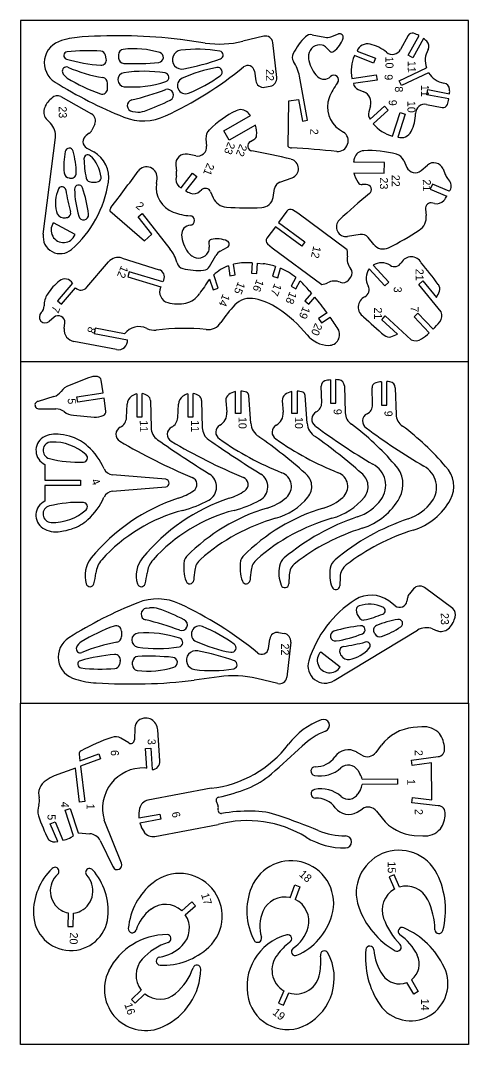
# Model space of a CAD drawing. Extents: x -633 to 734, y -184 to 438.
# Drawn here: x -633 to -381, y -184 to 392 of the extents above; entities that cross this region are included whole.
import ezdxf

# ---------------------------------------------------------------- set-up
doc = ezdxf.new("R2010")
doc.units = 0
doc.layers.add('CYAN', color=4, linetype='CONTINUOUS')
doc.layers.add('GREEN', color=3, linetype='CONTINUOUS')

msp = doc.modelspace()

# ---------------------------------------------------------------- linework, layer by layer
at = {"layer": 'CYAN'}
for p, q in [((-381.39, 392.05), (-633.39, 392.05)), ((-633.39, 392.05), (-633.39, 200.05)), ((-381.39, 200.05), (-381.39, 392.05)), ((-529.46, 379.36), (-543.48, 381.37)), ((-496.51, 383.16), (-508.27, 380.34)), ((-469.29, 384), (-462.19, 382.59)), ((-458.8, 382.86), (-454.51, 384.46)), ((-415.4, 383.59), (-419.59, 375.75)), ((-415.28, 372.51), (-409.24, 383.54)), ((-406.7, 381.93), (-412.65, 371.06)), ((-489.25, 359.94), (-491.51, 379.66)), ((-459.34, 374.76), (-461.26, 376.76)), ((-444.07, 374.87), (-433.76, 370.82)), ((-585.12, 370.49), (-585.57, 372.52)), ((-578.22, 372.71), (-578.17, 370.91)), ((-434.84, 368.05), (-445.61, 372.27)), ((-433.76, 370.82), (-434.84, 368.05)), ((-412.65, 371.06), (-415.28, 372.51)), ((-501.8, 363.5), (-501.08, 358.16)), ((-420.37, 358.12), (-405.1, 365.34)), ((-471.89, 335.93), (-476.48, 360.66)), ((-447.01, 359.49), (-433.27, 361.5)), ((-432.84, 358.55), (-446.17, 356.61)), ((-433.27, 361.5), (-432.84, 358.55)), ((-419.1, 355.43), (-420.37, 358.12)), ((-403.82, 362.65), (-419.1, 355.43)), ((-584.43, 353.64), (-584.38, 356.74)), ((-496.08, 354.51), (-492.91, 355.06)), ((-443.42, 353.19), (-440.22, 351.85)), ((-404.76, 350.23), (-404.2, 353.18)), ((-404.2, 353.18), (-392.02, 350.88)), ((-616.11, 348.05), (-615.64, 348.47)), ((-610.71, 349.2), (-593.41, 339.47)), ((-482.79, 321.14), (-482.53, 346.9)), ((-482.53, 346.9), (-477.11, 347.64)), ((-477.11, 347.64), (-474.84, 335.38)), ((-392.4, 347.9), (-404.76, 350.23)), ((-570.46, 340.83), (-568.68, 340.59)), ((-436.55, 344.08), (-437.54, 340.75)), ((-436.64, 336.46), (-428.57, 343.81)), ((-426.56, 341.61), (-434.95, 333.97)), ((-428.57, 343.81), (-426.56, 341.61)), ((-424.18, 326.95), (-419.83, 340.36)), ((-419.83, 340.36), (-417, 339.44)), ((-404.98, 344.84), (-396.27, 343.11)), ((-616.53, 334.23), (-618.47, 336.12)), ((-519.01, 329.93), (-503.97, 338.53)), ((-474.84, 335.38), (-471.89, 335.93)), ((-417, 339.44), (-421.2, 326.49)), ((-594.69, 328.62), (-596.46, 327.39)), ((-591.6, 333.65), (-593.22, 330.32)), ((-516.04, 324.72), (-519.01, 329.93)), ((-501.23, 333.18), (-516.04, 324.72)), ((-453.91, 330.72), (-451.74, 329.31)), ((-620.6, 271.78), (-613.72, 326.19)), ((-529.06, 325.56), (-528.7, 321.34)), ((-504.06, 323.98), (-502.07, 325.04)), ((-596.12, 320.32), (-592.18, 318.1)), ((-534.79, 315.9), (-539.43, 316.82)), ((-428.7, 312.23), (-446.03, 312.42)), ((-428.77, 306.23), (-428.7, 312.23)), ((-417.8, 313.3), (-416.06, 309.44)), ((-546.05, 310.7), (-545.64, 307.33)), ((-542.99, 298), (-536.62, 306.08)), ((-536.62, 306.08), (-534.26, 304.22)), ((-445.82, 306.42), (-428.77, 306.23)), ((-408.09, 307.65), (-404.49, 310.71)), ((-395.73, 308.58), (-394.44, 305.45)), ((-605.87, 303.45), (-604.75, 303.42)), ((-556.95, 300.36), (-556.58, 302.93)), ((-545.67, 304.74), (-545.93, 302.82)), ((-534.26, 304.22), (-540.55, 296.24)), ((-487.44, 301.12), (-480.65, 303.55)), ((-438.87, 299.76), (-441.13, 299.72)), ((-401.72, 299.96), (-402.87, 297.19)), ((-392.23, 296), (-401.72, 299.96)), ((-393.16, 303.19), (-392, 301.64)), ((-532.42, 295.99), (-531.62, 296.75)), ((-526.44, 295.67), (-525.01, 292.35)), ((-491.3, 292.51), (-490.44, 297.54)), ((-402.87, 297.19), (-393.5, 293.28)), ((-400.48, 289.11), (-401.55, 289.38)), ((-583.2, 284.98), (-563.67, 268.18)), ((-567.26, 281.56), (-564.9, 283.42)), ((-564.9, 283.42), (-549.33, 263.65)), ((-483.54, 284.87), (-488.24, 278.45)), ((-477.44, 283.62), (-480.3, 285.48)), ((-449.6, 262.99), (-477.44, 283.62)), ((-405.55, 285.91), (-405.18, 282.32)), ((-602.7, 271.59), (-614.91, 278.16)), ((-559.54, 271.77), (-567.26, 281.56)), ((-488.24, 278.45), (-473.42, 267.47)), ((-563.67, 268.18), (-559.54, 271.77)), ((-490.03, 276.04), (-494.81, 269.67)), ((-475.21, 265.06), (-490.03, 276.04)), ((-442.27, 271.7), (-449.38, 270.52)), ((-527.43, 267.24), (-527.2, 264.47)), ((-494.44, 266.39), (-491.83, 264.2)), ((-473.42, 267.47), (-475.21, 265.06)), ((-434.71, 266.06), (-437.9, 270.03)), ((-527.06, 253.66), (-523.43, 259.93)), ((-520.99, 262.3), (-516.96, 264.46)), ((-491.83, 264.2), (-463.98, 243.57)), ((-596.02, 241.98), (-583.8, 256.21)), ((-576.26, 258.41), (-555.41, 251.87)), ((-516.45, 254.08), (-515.58, 248.49)), ((-512.61, 248.95), (-513.55, 254.97)), ((-503.01, 255.73), (-503.38, 249.96)), ((-500.38, 249.77), (-500.01, 255.57)), ((-500.01, 255.57), (-496.87, 255.25)), ((-490, 253.72), (-491.61, 248.17)), ((-435.06, 254.33), (-426.24, 244.94)), ((-572.19, 250.67), (-573.05, 247.79)), ((-573.05, 247.79), (-554.48, 242.24)), ((-553.28, 245.01), (-572.19, 250.67)), ((-522.11, 241.57), (-524.72, 249)), ((-515.58, 248.49), (-512.61, 248.95)), ((-503.38, 249.96), (-500.38, 249.77)), ((-491.61, 248.17), (-488.73, 247.34)), ((-488.73, 247.34), (-487.18, 252.68)), ((-448.82, 246.07), (-447.57, 247.75)), ((-428.43, 242.89), (-437.25, 252.28)), ((-604.13, 244.28), (-612.57, 234.44)), ((-554.48, 242.24), (-554.62, 241.91)), ((-552.78, 246.16), (-553.28, 245.01)), ((-527.05, 246.56), (-524.94, 240.58)), ((-478.45, 247.54), (-481.18, 242.54)), ((-481.18, 242.54), (-478.55, 241.11)), ((-478.55, 241.11), (-476.12, 245.54)), ((-476.12, 245.54), (-474.6, 244.03)), ((-426.24, 244.94), (-428.43, 242.89)), ((-409.34, 243.64), (-407.01, 245.54)), ((-396.75, 228.21), (-409.34, 243.64)), ((-407.01, 245.54), (-399.39, 236.19)), ((-610.3, 232.49), (-602.48, 241.59)), ((-524.94, 240.58), (-522.11, 241.57)), ((-469.75, 238.71), (-473.47, 234.38)), ((-471.19, 232.43), (-467.78, 236.4)), ((-612.57, 234.44), (-610.3, 232.49)), ((-473.47, 234.38), (-471.19, 232.43)), ((-614.53, 225.1), (-617.18, 222.75)), ((-460.95, 227.64), (-465.73, 224.38)), ((-464.03, 221.9), (-459.21, 225.2)), ((-430.23, 223.73), (-428.2, 225.94)), ((-428.2, 225.94), (-413.59, 212.41)), ((-412, 225.4), (-409.82, 227.45)), ((-403.47, 216.31), (-412, 225.4)), ((-409.82, 227.45), (-401.28, 218.36)), ((-608.78, 218.74), (-608.46, 221.99)), ((-591.45, 218.94), (-592, 215.99)), ((-574.83, 215.82), (-591.45, 218.94)), ((-465.73, 224.38), (-464.03, 221.9)), ((-421.38, 215.54), (-430.23, 223.73)), ((-592, 215.99), (-573.22, 212.46)), ((-579.37, 206.91), (-603.29, 211.41)), ((-633.39, 200.05), (-633.39, 8.05)), ((-381.39, 200.05), (-633.39, 200.05)), ((-381.39, 8.05), (-381.39, 200.05)), ((-595.14, 191.11), (-606.07, 186.77)), ((-586.85, 182.54), (-587.99, 189.76)), ((-463.96, 177.04), (-464.28, 186.39)), ((-459.02, 189.92), (-459.02, 176.76)), ((-456.02, 176.76), (-456.02, 190.04)), ((-451.18, 186.54), (-450.76, 171.44)), ((-435.35, 175.98), (-435.66, 185.34)), ((-430.41, 188.86), (-430.41, 175.71)), ((-427.41, 175.71), (-427.41, 188.99)), ((-422.56, 185.48), (-422.14, 170.38)), ((-614.54, 180.5), (-623.37, 177.83)), ((-601.65, 180.38), (-586.85, 182.54)), ((-601.22, 177.41), (-601.65, 180.38)), ((-586.41, 179.57), (-601.22, 177.41)), ((-585.44, 172.34), (-586.41, 179.57)), ((-568.04, 182.07), (-568.04, 169.18)), ((-565.04, 169.18), (-565.04, 182.2)), ((-539.22, 182.07), (-539.22, 169.18)), ((-536.22, 169.18), (-536.22, 182.2)), ((-512.51, 171.06), (-512.51, 183.33)), ((-509.51, 183.6), (-509.51, 171.06)), ((-503.88, 165.59), (-504.92, 181.07)), ((-480.82, 171.06), (-480.82, 183.33)), ((-477.82, 183.6), (-477.82, 171.06)), ((-472.19, 165.59), (-473.23, 181.07)), ((-622.76, 173.64), (-613.53, 173.6)), ((-573.73, 168.72), (-573.34, 176.23)), ((-560.31, 178.33), (-559.95, 162.94)), ((-544.92, 168.72), (-544.53, 176.23)), ((-531.49, 178.33), (-531.13, 162.94)), ((-517.86, 178.16), (-517.34, 171.69)), ((-486.16, 178.16), (-485.65, 171.69)), ((-459.02, 176.76), (-456.02, 176.76)), ((-430.41, 175.71), (-427.41, 175.71)), ((-603.62, 170.01), (-591.91, 168.99)), ((-568.04, 169.18), (-565.04, 169.18)), ((-539.22, 169.18), (-536.22, 169.18)), ((-509.51, 171.06), (-512.51, 171.06)), ((-477.82, 171.06), (-480.82, 171.06)), ((-619.66, 142.33), (-619.68, 133.45)), ((-619.68, 133.45), (-599.58, 133.41)), ((-599.58, 133.41), (-599.59, 130.41)), ((-551.65, 133.96), (-581.67, 136.57)), ((-619.68, 130.45), (-619.7, 121.64)), ((-599.59, 130.41), (-619.68, 130.45)), ((-581.68, 127.21), (-551.66, 129.72)), ((-482.24, 80.19), (-482.46, 75.15)), ((-453.63, 79.13), (-453.85, 74.09)), ((-412.28, 72.38), (-414.66, 69.54)), ((-390.3, 61.24), (-406.22, 73.09)), ((-422.62, 62.82), (-426.25, 65.53)), ((-415.62, 67.51), (-416.02, 65.4)), ((-562.61, 61.44), (-560.83, 61.68)), ((-389.16, 55.83), (-388.96, 56.44)), ((-576.59, 48.63), (-576.54, 45.53)), ((-488.24, 47.76), (-485.06, 47.21)), ((-457.01, 20.73), (-410.1, 49.13)), ((-434.07, 47.06), (-434.55, 48.07)), ((-401.61, 49.83), (-399.1, 48.83)), ((-493.96, 38.77), (-493.23, 44.11)), ((-481.41, 42.33), (-483.67, 22.62)), ((-464.46, 37), (-453.5, 28.51)), ((-577.28, 31.78), (-577.72, 29.75)), ((-570.38, 29.56), (-570.32, 31.36)), ((-521.62, 22.91), (-535.64, 20.9)), ((-488.67, 19.12), (-500.42, 21.93)), ((-633.39, 8.05), (-381.39, 8.05)), ((-633.39, -183.95), (-633.39, 8.05)), ((-381.39, 8.05), (-381.39, -183.95)), ((-407.64, -5.22), (-412.46, -5.66)), ((-569.11, -5.9), (-569.35, -12.66)), ((-554.97, -24.46), (-556.19, -7)), ((-572.42, -14.35), (-576.93, -11.69)), ((-430.43, -15.61), (-433.52, -19.67)), ((-600.4, -20.69), (-599.95, -24.35)), ((-599.95, -24.35), (-589.33, -20.49)), ((-589.33, -20.49), (-588.3, -23.31)), ((-563.13, -17.51), (-560.14, -17.3)), ((-562.36, -28.52), (-563.13, -17.51)), ((-560.14, -17.3), (-559.3, -29.28)), ((-441.34, -21.21), (-444.39, -19.42)), ((-413.49, -23.98), (-398.5, -22.02)), ((-602.44, -28.45), (-614.38, -32.8)), ((-600.11, -47.68), (-602.44, -28.45)), ((-588.3, -23.31), (-599.57, -27.41)), ((-599.57, -27.41), (-597.13, -47.32)), ((-413.1, -26.96), (-413.49, -23.98)), ((-402.23, -25.54), (-413.1, -26.96)), ((-402.06, -46.23), (-402.23, -25.54)), ((-443.73, -29.7), (-442.27, -32.07)), ((-526.12, -39.82), (-561.67, -46.55)), ((-441.22, -34.73), (-421.42, -34.57)), ((-421.39, -37.57), (-441.18, -37.73)), ((-421.42, -34.57), (-421.39, -37.57)), ((-442.19, -40.49), (-443.6, -42.88)), ((-413.3, -47.96), (-412.96, -44.98)), ((-412.96, -44.98), (-402.06, -46.23)), ((-608.35, -52.09), (-605.49, -51.17)), ((-605.49, -51.17), (-601.03, -64.91)), ((-597.13, -47.32), (-600.11, -47.68)), ((-444.06, -53.18), (-441.04, -51.32)), ((-398.41, -49.67), (-413.3, -47.96)), ((-603.64, -66.59), (-608.35, -52.09)), ((-566.78, -56.52), (-554.99, -54.29)), ((-554.43, -57.24), (-566.22, -59.47)), ((-554.99, -54.29), (-554.43, -57.24)), ((-433.19, -52.71), (-430.03, -56.71)), ((-616.66, -59.88), (-613.89, -58.7)), ((-612.47, -69.73), (-616.66, -59.88)), ((-613.89, -58.7), (-609.51, -69.03)), ((-576.52, -81.95), (-586.34, -57.67)), ((-557.82, -66.88), (-522.27, -60.15)), ((-609.51, -69.03), (-608.55, -68.8)), ((-604.92, -67.34), (-603.64, -66.59)), ((-601.03, -64.91), (-594.3, -65.39)), ((-411.87, -66.3), (-407.04, -66.65)), ((-588.57, -69.26), (-581.34, -84.1)), ((-423.25, -88.43), (-426.01, -89.6)), ((-426.01, -89.6), (-423.06, -96.59)), ((-420.3, -95.42), (-423.25, -88.43)), ((-481.67, -101.35), (-479.15, -94.19)), ((-479.15, -94.19), (-476.32, -95.19)), ((-476.32, -95.19), (-478.84, -102.34)), ((-536.97, -103.71), (-542.7, -108.67)), ((-540.74, -110.94), (-535, -105.98)), ((-535, -105.98), (-536.97, -103.71)), ((-606.57, -109.93), (-606.84, -117.53)), ((-603.85, -117.64), (-603.57, -110.04)), ((-606.84, -117.53), (-603.85, -117.64)), ((-412.24, -155.57), (-416.04, -148.98)), ((-413.44, -147.48), (-409.64, -154.07)), ((-570.98, -158.58), (-565.56, -153.29)), ((-563.46, -155.43), (-568.89, -160.73)), ((-485.19, -153.73), (-488.23, -160.7)), ((-485.48, -161.9), (-482.45, -154.95)), ((-409.64, -154.07), (-412.24, -155.57)), ((-568.89, -160.73), (-570.98, -158.58)), ((-488.23, -160.7), (-485.48, -161.9)), ((-381.39, -183.95), (-633.39, -183.95))]:
    msp.add_line(p, q, dxfattribs=at)
for centre, radius, start, end in [((-607.17, 368.26), 12.82, 103.79155, 237.95127), ((-596.83, 339.32), 43.51, 92.38184, 107.93299), ((-578.85, 79.82), 303.61, 83.31085, 93.73767), ((-521.43, 435.31), 56.52, 261.83581, 283.47042), ((-495.56, 379.19), 4.08, 6.54304, 103.47198), ((-446.87, 356.22), 37.38, 134.53234, 152.6287), ((-470.12, 379.86), 4.22, 78.75668, 134.53195), ((-460.98, 388.7), 6.23, 258.75629, 290.46987), ((-465.49, 386.03), 14.08, 305.59878, 343.78549), ((-453.83, 382.64), 1.95, 343.78397, 110.47114), ((-413.09, 382.35), 2.62, 71.33913, 151.85706), ((-418.72, 365.7), 20.2, 62.02459, 71.33896), ((-418.72, 365.7), 20.2, 46.83708, 53.49161), ((-407.59, 377.56), 3.93, 330.93188, 46.83553), ((-606.98, 372.35), 2.09, 96.21711, 253.97569), ((-595.99, 271.44), 103.6, 85.64634, 96.21817), ((-588.34, 371.91), 2.84, 12.42383, 85.64599), ((-575.19, 372.8), 3.03, 97.14455, 181.71148), ((-569.5, 327.36), 48.83, 72.66483, 97.14523), ((-542.57, 370.03), 5.33, 97.13751, 280.81392), ((-533.89, 300.65), 75.25, 80.37986, 97.13669), ((-521.7, 372.57), 2.3, 289.52237, 80.37901), ((-465.12, 372.06), 6.25, 76.77411, 174.52502), ((-464.82, 373.33), 4.94, 43.96922, 76.77416), ((-458.2, 375.85), 1.57, 223.96965, 305.59889), ((-438.21, 372.63), 6.27, 76.78838, 159.14211), ((-442.03, 356.37), 22.98, 50.78322, 76.78876), ((-424.2, 378.22), 5.22, 230.78388, 331.85776), ((-392.96, 369.43), 12.8, 150.93223, 198.62287), ((-580.97, 462.91), 96.32, 253.97483, 265.65899), ((-588.03, 369.85), 2.98, 265.65813, 12.42351), ((-575.09, 371), 3.08, 181.71231, 267.55871), ((-555.79, 371.27), 2.83, 275.47654, 72.66575), ((-568, 503.16), 140.86, 280.81373, 289.52354), ((-476.19, 371.41), 4.35, 152.62971, 213.92304), ((-497.53, 357.05), 21.37, 9.73622, 33.92201), ((-460.62, 371.63), 10.77, 174.52394, 191.41047), ((-454.1, 372.94), 17.42, 191.41144, 225.57799), ((-425.9, 363.64), 21.51, 156.33116, 191.10121), ((-607.64, 363.67), 2.23, 67.0288, 199.64524), ((-603.81, 365.04), 6.3, 199.64439, 238.7695), ((-571.92, 447.94), 89.3, 247.02981, 260.25613), ((-564.1, 284.83), 78.63, 81.19735, 98.15819), ((-569.14, 510.52), 142.72, 267.55816, 275.47672), ((-639.8, 527.33), 208.48, 294.97369, 309.25392), ((-507.16, 280.18), 86.85, 100.48508, 113.93938), ((-522.5, 363.07), 2.56, 305.50656, 100.48547), ((-505.51, 362.99), 3.74, 7.75152, 129.25383), ((-484.23, 564.64), 244.51, 237.95136, 248.14763), ((-554.75, 445.94), 100.91, 238.76945, 250.48011), ((-587.57, 356.79), 3.19, 359.18004, 80.25681), ((-574.7, 358.75), 3.96, 98.15848, 265.87636), ((-570.65, 414.92), 60.28, 265.87633, 288.35694), ((-552.45, 360.07), 2.5, 288.35739, 81.19871), ((-540.55, 355.38), 4.57, 113.939, 292.37566), ((-572.65, 433.35), 88.89, 292.37511, 305.50689), ((-496.82, 358.74), 4.3, 187.7518, 279.86665), ((-493.67, 359.44), 4.44, 279.85062, 6.54173), ((-462.62, 364.24), 5.24, 225.57831, 314.48743), ((-457.1, 358.62), 2.65, 321.58243, 134.48711), ((-392.96, 369.43), 12.8, 211.97262, 259.66339), ((-587.46, 353.68), 3.03, 250.4792, 359.17898), ((-611.79, 517.01), 174.51, 283.58206, 290.1502), ((-550.57, 350.18), 3.2, 296.79579, 110.14974), ((-430.69, 337.67), 31.06, 141.58345, 159.50402), ((-441.63, 357.44), 4.61, 190.39951, 247.17512), ((-442.72, 345.91), 6.44, 343.42041, 67.17491), ((-395.97, 352.97), 3.93, 4.01625, 79.6641), ((-412.19, 351.9), 20.2, 357.10459, 3.80902), ((-609.02, 338.96), 11.53, 127.96143, 163.27325), ((-612.7, 345.65), 4.08, 60.64056, 136.15143), ((-570.02, 344.14), 3.34, 103.58124, 262.47466), ((-605.63, 459.19), 125.33, 289.61296, 296.79597), ((-445.73, 343.3), 15, 159.50402, 236.94887), ((-412.19, 351.9), 20.2, 339.30407, 348.57151), ((-614.19, 340.51), 6.13, 163.27248, 225.71442), ((-567.24, 351.47), 10.97, 262.47449, 289.61269), ((-486.03, 288.45), 58.91, 116.20255, 134.2869), ((-509.52, 336.18), 5.72, 45.882, 116.20226), ((-516.96, 328.5), 16.42, 37.65919, 45.88311), ((-433.12, 339.44), 4.61, 163.42097, 220.19564), ((-406, 339.72), 5.22, 78.73812, 179.8128), ((-395.75, 345.67), 2.62, 258.73741, 339.61643), ((-623.22, 327.38), 9.57, 352.86683, 45.71469), ((-595.59, 335.6), 4.44, 333.94979, 60.6411), ((-564.24, 365.11), 29.53, 248.14736, 294.97353), ((-434.2, 339.81), 22.98, 333.8068, 359.81231), ((-597.22, 332.27), 4.44, 304.718, 333.96577), ((-522.75, 326.09), 6.33, 134.2863, 184.82727), ((-516.96, 328.5), 16.42, 355.85331, 16.57621), ((-454.97, 324.34), 5.93, 264.66296, 56.94915), ((-418.35, 347.66), 21.51, 219.49413, 254.26427), ((-419.21, 332.44), 6.27, 251.45309, 333.80736), ((-594.08, 323.96), 4.18, 124.71821, 240.64179), ((-502.72, 321.46), 2.85, 118.03148, 260.54258), ((-503.38, 327.51), 2.8, 298.03151, 355.8537), ((-562.21, 309.96), 46.77, 169.57133, 184.51851), ((-605.97, 318.02), 2.28, 15.08292, 169.57229), ((-653.29, 305.26), 51.29, 0.95447, 15.08264), ((-600.32, 303.62), 16.61, 351.3774, 60.64171), ((-540.52, 311.36), 5.57, 78.75383, 186.78528), ((-533.79, 320.91), 5.11, 258.75382, 4.82699), ((-544.6, 70.05), 252.03, 75.4102, 80.54258), ((-480.8, 323.54), 3.12, 230.46422, 266.3364), ((-536.97, -553.4), 875.62, 84.66308, 86.3354), ((-440.04, 313.07), 5.72, 92.91295, 163.23328), ((-437.33, 259.94), 58.91, 74.82903, 92.91337), ((-423.57, 310.69), 6.33, 24.28751, 74.8283), ((-595.59, 314.34), 2.12, 48.37901, 182.27662), ((-524.86, 317.15), 72.91, 182.27654, 190.87512), ((-606.55, 302.01), 18.61, 5.85979, 48.37977), ((-482.49, 308.68), 5.44, 289.73395, 75.41005), ((-429.8, 309.98), 16.42, 163.23413, 171.45802), ((-400.88, 306.47), 5.57, 22.33013, 130.36138), ((-605.77, 306.52), 3.07, 184.51814, 268.22099), ((-604.66, 306.07), 2.66, 268.22013, 0.95438), ((-1276.22, 821.14), 875.62, 322.39179, 324.06414), ((-562.45, 303.78), 5.93, 351.777, 144.06297), ((-555.85, 306.12), 10.28, 352.29002, 6.78509), ((-429.8, 309.98), 16.42, 192.53927, 213.26219), ((-411.4, 311.54), 5.11, 204.28801, 310.36129), ((-384.93, 309.35), 10.28, 202.33017, 216.82518), ((-645.87, 310.53), 62.69, 311.09501, 351.37749), ((-593.91, 303.89), 2.6, 190.8732, 251.2631), ((-592.27, 308.72), 7.7, 251.2638, 291.2553), ((-590.31, 303.68), 2.29, 291.25512, 5.86051), ((-542.11, 298.22), 15, 171.77838, 249.22288), ((-541.5, 302.22), 4.47, 172.29135, 250.58089), ((-485.87, 296.76), 4.64, 109.73411, 170.28801), ((-441.18, 302.51), 2.8, 213.26336, 271.08505), ((-438.82, 296.91), 2.85, 308.57375, 91.08423), ((-395.57, 298.96), 4.47, 318.53597, 36.82552), ((-593.58, 289.2), 20.15, 156.35035, 193.34965), ((-610.06, 296.42), 2.16, 9.33458, 156.35008), ((-489.95, 316.16), 119.56, 189.33512, 195.43729), ((-600.68, 297.19), 2.33, 18.1276, 181.76459), ((-540.73, 299.04), 62.3, 181.76409, 195.93178), ((-673.88, 273.22), 79.35, 7.11678, 18.12742), ((-528.48, 318.46), 25.28, 241.47602, 248.31924), ((-535.93, 299.72), 5.12, 248.31933, 313.26452), ((-529.4, 294.4), 3.23, 23.20204, 133.26477), ((-279.9, 97.64), 252.03, 128.57317, 133.70555), ((-516.97, 295.79), 8.75, 203.20178, 265.88358), ((-498.03, 293.66), 6.82, 272.86005, 350.28799), ((-402.34, 286.25), 3.23, 75.85017, 185.9131), ((-399.23, 294.07), 5.12, 255.85116, 320.79681), ((-414.85, 306.82), 25.28, 320.79602, 327.63923), ((-608.8, 285.59), 4.51, 193.3498, 262.78173), ((-607.58, 283.68), 2.47, 285.78984, 15.43764), ((-597.94, 282.71), 2.82, 195.93241, 7.11603), ((-580.09, 284.89), 3.12, 142.39167, 178.26383), ((-536.41, 313.24), 31.06, 249.22323, 267.14377), ((-505.85, 450.28), 163.63, 265.88318, 272.85968), ((-481.61, 283.47), 2.39, 56.92453, 144.09904), ((-413.88, 281.41), 8.75, 303.2325, 5.91445), ((-609.2, 274.15), 6.98, 144.93706, 338.52364), ((-608.59, 287.26), 6.19, 262.78191, 285.78937), ((-537.5, 271.7), 5.24, 94.23933, 183.14869), ((-538.09, 279.57), 2.65, 274.24107, 87.14377), ((-450.27, 275.9), 5.44, 133.70534, 279.38192), ((-611.02, 270.56), 9.66, 172.72742, 311.09528), ((-525.35, 272.37), 17.42, 183.14921, 217.31572), ((-441.52, 267.12), 4.64, 38.82847, 99.38207), ((-498.76, 410.97), 163.64, 296.25563, 303.23209), ((-525.86, 267.37), 1.57, 103.12828, 184.75801), ((-523.02, 255.18), 14.08, 64.94214, 103.1289), ((-517.88, 266.18), 1.95, 298.25633, 64.94155), ((-492.9, 268.23), 2.39, 142.8313, 230.00592), ((-429.39, 270.34), 6.82, 218.82784, 296.25561), ((-565.94, 250.21), 21.37, 14.8043, 38.99012), ((-530.63, 268.34), 10.77, 217.31687, 234.20332), ((-533.28, 264.68), 6.25, 234.20202, 331.95354), ((-532.13, 264.06), 4.94, 331.955, 4.75962), ((-518.04, 256.81), 6.23, 118.25673, 149.97019), ((-441.46, 257.91), 8.23, 168.53282, 220.31109), ((-457.17, 261.1), 7.8, 348.53155, 13.9793), ((-578.39, 251.7), 7.04, 72.31917, 140.13765), ((-541.07, 256.78), 4.35, 194.80486, 256.09832), ((-530.71, 255.77), 4.22, 274.19544, 329.97102), ((-507.56, 230.33), 25.36, 110.51335, 132.58326), ((-507.56, 230.33), 25.36, 93.47996, 103.66135), ((-505.08, 189.56), 66.21, 88.20516, 93.48), ((-501.48, 218.4), 37.13, 72.00677, 82.86897), ((-430.26, 247.03), 8.74, 56.7647, 123.31789), ((-423.08, 258), 4.38, 236.76508, 330.16787), ((-413.64, 252.67), 6.46, 28.66765, 150.7795), ((-575.72, 114.48), 219.32, 36.03894, 40.10697), ((-556.66, 247.84), 4.23, 336.58395, 72.86882), ((-533.14, 288.84), 37.38, 256.09858, 274.195), ((-501.48, 218.4), 37.13, 51.68112, 67.36456), ((-450.7, 250.07), 3.89, 323.46584, 40.31071), ((-430.26, 247.03), 8.74, 143.08427, 209.63713), ((-591.85, 220.83), 31.56, 128.35911, 146.65295), ((-608.35, 241.69), 4.96, 31.53649, 128.3591), ((-599.43, 244.83), 4.45, 226.65995, 320.13767), ((-501.48, 218.4), 37.13, 140.08078, 147.44371), ((-507.56, 230.33), 25.36, 140.19724, 152.00138), ((-589.72, 134.26), 159.06, 41.04505, 43.63699), ((-464.38, 251.37), 7.8, 272.95382, 298.39802), ((-456.76, 237.26), 8.23, 66.62063, 118.39921), ((-451.95, 248.39), 3.89, 246.62119, 323.46648), ((-441.66, 240.55), 4.38, 296.23394, 29.63723), ((-401.23, 241.16), 3.71, 338.53819, 39.43869), ((-608.53, 231.81), 11.59, 146.65322, 181.49883), ((-548.87, 239.42), 6.26, 156.58361, 254.42307), ((-542.92, 244.86), 12.04, 282.45185, 327.44345), ((-589.72, 134.26), 159.07, 35.9497, 39.95174), ((-436.93, 230.79), 6.46, 115.62239, 237.73491), ((-438.51, 255.81), 43.76, 333.36734, 338.53935), ((-625.04, 231.37), 4.93, 312.65903, 1.49749), ((-544.88, 253.74), 21.13, 254.42337, 282.45171), ((-467.98, 188.23), 62.68, 135.67575, 147.18092), ((-503.99, 223.4), 12.36, 77.80889, 135.67542), ((-509.25, 199.06), 37.26, 56.51041, 77.8092), ((-619.42, 225.27), 3.37, 132.66068, 311.53788), ((-612.1, 222.36), 3.66, 354.26291, 131.53796), ((-529.56, 168.36), 74.06, 39.25504, 56.51033), ((-589.72, 134.26), 159.07, 31.97934, 34.86918), ((-288.84, 383.88), 219.32, 226.29483, 230.36286), ((-402.28, 226.16), 5.9, 322.48976, 20.35405), ((-566.76, 209.77), 10.08, 63.68739, 143.14603), ((-528.06, 226.98), 8.81, 264.30379, 327.1811), ((-432.32, 249.22), 43.76, 315.16583, 322.49052), ((-602.04, 218.07), 6.77, 174.26297, 259.35822), ((-558.15, 227.17), 9.33, 243.68709, 276.95376), ((-541.59, 91.38), 127.47, 84.30391, 96.95388), ((-459.69, 225.46), 16.17, 219.25508, 268.78063), ((-459.9, 215.31), 6.02, 268.78044, 31.97926), ((-426.22, 217.69), 3.71, 226.96167, 287.86199), ((-438.51, 255.81), 43.76, 287.86344, 293.03545), ((-432.32, 249.22), 43.76, 303.91189, 311.23658), ((-578.41, 212.03), 5.21, 259.35775, 4.7037), ((-411.19, 217.79), 5.9, 246.04779, 303.91206), ((-591.38, 181.63), 10.19, 82.26522, 111.62481), ((-590.33, 189.38), 2.38, 9.41625, 82.26349), ((-602.29, 177.25), 10.25, 111.62382, 143.63128), ((-461.38, 186.49), 2.9, 106.16567, 181.93505), ((-456.69, 170.3), 19.75, 96.78698, 106.16564), ((-456.69, 170.3), 19.75, 82.84877, 88.06867), ((-454.66, 186.44), 3.49, 1.59391, 82.84986), ((-432.77, 185.44), 2.9, 106.16502, 181.93479), ((-428.08, 169.25), 19.75, 96.78635, 106.16501), ((-428.08, 169.25), 19.75, 82.84885, 88.06875), ((-426.05, 185.38), 3.49, 1.59237, 82.84837), ((-616.79, 187.92), 7.76, 286.83976, 323.63121), ((-567.37, 175.92), 5.98, 125.68251, 177.01818), ((-566.2, 174.29), 7.99, 103.30247, 125.68387), ((-566.2, 174.29), 7.99, 55.75695, 81.63429), ((-563.5, 178.26), 3.19, 1.33758, 55.75854), ((-538.55, 175.92), 5.98, 125.68384, 177.01921), ((-537.38, 174.29), 7.99, 103.30199, 125.68342), ((-537.38, 174.29), 7.99, 55.75696, 81.63429), ((-534.68, 178.26), 3.19, 1.3352, 55.75667), ((-513.98, 178.47), 3.89, 125.66725, 184.514), ((-510.06, 173.02), 10.6, 103.3693, 125.66824), ((-510.06, 173.02), 10.6, 69.15869, 87.03364), ((-507.05, 180.93), 2.13, 3.84854, 69.15817), ((-482.28, 178.47), 3.89, 125.66767, 184.51443), ((-478.37, 173.02), 10.6, 103.36836, 125.66741), ((-478.37, 173.02), 10.6, 69.1588, 87.03376), ((-475.36, 180.93), 2.13, 3.84854, 69.15817), ((-623.12, 175.72), 2.12, 96.71821, 279.90084), ((-613.56, 165.84), 7.76, 52.99181, 89.78321), ((-469.52, 176.85), 5.56, 296.35494, 1.936), ((-440.91, 175.8), 5.56, 296.35384, 1.93486), ((-602.72, 180.22), 10.25, 232.99292, 265.00042), ((-591.02, 179.14), 10.19, 265.0003, 294.35985), ((-587.8, 172.02), 2.38, 294.35767, 7.77844), ((-580.25, 169.06), 6.53, 297.25975, 357.01855), ((-551.44, 169.06), 6.53, 297.26076, 357.01936), ((-524.96, 171.09), 7.64, 298.85465, 4.51491), ((-493.26, 171.09), 7.64, 298.85427, 4.51454), ((-465.02, 167.76), 4.59, 116.35384, 236.4785), ((-442.76, 171.66), 8, 181.59405, 236.86687), ((-436.4, 166.71), 4.59, 116.35448, 236.47793), ((-414.15, 170.6), 8, 181.59359, 236.8662), ((-575.21, 159.27), 4.48, 117.26018, 239.21571), ((-551.57, 163.13), 8.38, 181.33682, 235.28773), ((-546.39, 159.27), 4.48, 117.26017, 239.21571), ((-522.75, 163.13), 8.38, 181.33641, 235.28732), ((-519.11, 160.49), 4.47, 118.85369, 238.47399), ((-494.22, 166.24), 9.68, 183.84778, 238.82333), ((-487.42, 160.49), 4.47, 118.85459, 238.4749), ((-462.53, 166.24), 9.68, 183.84728, 238.82284), ((-253.19, 451.45), 358.62, 233.29363, 239.51303), ((-538.42, 43.22), 152.17, 40.6007, 53.13505), ((-224.58, 450.39), 358.62, 233.29364, 239.51306), ((-509.81, 42.16), 152.17, 40.60071, 53.13505), ((-615.96, 150.23), 8.72, 123.61503, 244.84796), ((-613.34, 144.35), 15.1, 80.70019, 119.54646), ((-617.39, 117.83), 41.94, 71.70519, 81.09735), ((-611.88, 134.49), 24.39, 47.5899, 71.70453), ((-123.26, 781.38), 760.5, 235.28673, 237.92841), ((-94.45, 781.38), 760.5, 235.28679, 237.92846), ((-421.18, 299.83), 174.78, 234.99094, 248.06608), ((-679.03, -95.58), 310.81, 48.56851, 54.65785), ((-389.48, 299.83), 174.78, 234.99092, 248.06606), ((-647.33, -95.58), 310.81, 48.56858, 54.65791), ((-615.96, 150.23), 4.72, 91.7269, 255.72169), ((-615.25, 126.93), 28.02, 47.89055, 91.72791), ((-620.86, 124.65), 37.7, 23.92597, 47.5906), ((-419.04, 421.42), 309.62, 239.21564, 247.6405), ((-390.22, 421.42), 309.62, 239.21562, 247.64049), ((-600.49, 211), 67.42, 255.7221, 272.15704), ((-598.04, 145.97), 2.35, 272.15722, 47.89054), ((-581.17, 142.26), 5.71, 203.9258, 265.03585), ((-441.4, 130.53), 13.43, 323.64477, 62.20973), ((-433.88, 131.12), 15.64, 331.21642, 45.35417), ((-412.79, 129.47), 13.43, 323.64485, 62.20989), ((-405.26, 130.06), 15.64, 331.2166, 45.35435), ((-551.84, 131.84), 2.13, 359.91086, 85.03495), ((-538.45, 131.11), 4.29, 303.99692, 67.64052), ((-531.59, 129.74), 8.51, 298.43231, 57.92908), ((-509.64, 131.11), 4.29, 303.99692, 67.64052), ((-502.77, 129.74), 8.51, 298.43207, 57.92884), ((-489.24, 129.95), 8.23, 310.98614, 70.32763), ((-478.97, 129.91), 9.41, 320.77502, 53.35168), ((-457.54, 129.95), 8.23, 310.9859, 70.32787), ((-447.27, 129.91), 9.41, 320.77556, 53.35191), ((-581.2, 121.52), 5.71, 94.78662, 155.89656), ((-551.84, 131.84), 2.13, 274.78608, 359.91087), ((-555.79, 156.82), 35.3, 288.23745, 303.99757), ((-526.98, 156.82), 35.3, 288.23737, 303.99749), ((-616.01, 113.73), 8.72, 114.97453, 236.20774), ((-600.73, 53.57), 67.42, 87.66456, 104.09948), ((-620.83, 139.25), 37.7, 312.23095, 335.89561), ((-511.61, 22.75), 105.87, 108.23761, 140.71529), ((-482.8, 22.75), 105.87, 108.23764, 140.71532), ((-558.67, 179.76), 65.39, 284.72058, 298.43204), ((-529.85, 179.76), 65.39, 284.72066, 298.43212), ((-502.92, 145.69), 29.09, 286.49779, 310.98567), ((-499.68, 146.81), 36.14, 285.73717, 320.77552), ((-471.22, 145.7), 29.09, 286.4976, 310.98545), ((-467.98, 146.81), 36.14, 285.73708, 320.77543), ((-452.77, 138.9), 27.55, 288.63691, 323.64483), ((-451.95, 141.05), 36.26, 287.24973, 331.21658), ((-424.16, 137.84), 27.55, 288.63693, 323.64485), ((-423.34, 139.99), 36.26, 287.24985, 331.21662), ((-616.01, 114.39), 4.72, 104.09974, 268.09457), ((-615.24, 137.69), 28.02, 268.09367, 311.93105), ((-598.08, 118.59), 2.35, 311.93119, 87.66599), ((-518.36, 26.33), 93.24, 104.72066, 137.99804), ((-489.55, 26.33), 93.24, 104.72063, 137.998), ((-464.73, 16.76), 105.38, 106.49781, 135.55396), ((-433.03, 16.76), 105.38, 106.49783, 135.55397), ((-611.89, 129.39), 24.39, 288.11673, 312.23137), ((-460.66, 8.34), 107.72, 105.73709, 131.56747), ((-428.96, 8.34), 107.72, 105.73711, 131.56748), ((-403.29, -7.83), 127.3, 108.63696, 129.9587), ((-374.67, -8.88), 127.3, 108.63702, 129.95875), ((-613.28, 119.58), 15.14, 239.92251, 278.72454), ((-617.34, 146.06), 41.94, 278.72464, 288.11681), ((-405.91, -7.22), 118.99, 107.24979, 127.75104), ((-377.3, -8.27), 118.99, 107.24973, 127.75098), ((-581.37, 79.81), 15.75, 140.71518, 197.36463), ((-577.8, 79.86), 13.26, 137.99769, 174.19961), ((-552.55, 79.81), 15.75, 140.71519, 197.36463), ((-548.98, 79.86), 13.26, 137.99807, 174.19999), ((-519.42, 84.17), 22.17, 169.87949, 199.85865), ((-536.57, 87.23), 4.75, 135.55381, 169.87928), ((-525.51, 81.47), 9.98, 131.56703, 171.93887), ((-487.73, 84.17), 22.17, 169.87949, 199.85865), ((-504.88, 87.23), 4.75, 135.55381, 169.87928), ((-493.82, 81.47), 9.98, 131.5668, 171.93865), ((-479.9, 83.62), 8, 129.9579, 169.13258), ((-473.25, 79.74), 9.01, 127.75135, 177.16397), ((-451.29, 82.56), 8, 129.95854, 169.1333), ((-625.69, 84.72), 34.88, 344.09288, 354.19994), ((-596.87, 84.72), 34.88, 344.09233, 354.19938), ((-461.58, 72.42), 74.55, 171.9396, 176.28733), ((-429.89, 72.42), 74.55, 171.93929, 176.28702), ((-468.94, 81.51), 19.16, 169.13368, 201.77309), ((-440.33, 80.46), 19.16, 169.13322, 201.77261), ((-444.63, 78.69), 9.01, 127.75186, 177.16454), ((-594.28, 75.77), 2.22, 197.36435, 344.09242), ((-565.46, 75.77), 2.22, 197.36461, 344.09218), ((-538.19, 77.39), 2.22, 199.85862, 356.28699), ((-506.49, 77.39), 2.22, 199.85856, 356.28694), ((-484.67, 75.23), 2.22, 201.77315, 357.94673), ((-456.06, 74.17), 2.22, 201.77256, 357.94592), ((-411.25, 66.69), 4.44, 140.02538, 169.27306), ((-408.87, 69.52), 4.44, 53.34913, 140.04107), ((-476.38, -162.37), 244.51, 111.85248, 122.04872), ((-556.4, 37.16), 29.53, 65.02633, 111.85243), ((-631.95, -125.06), 208.48, 50.7461, 65.02632), ((-411.34, 13.39), 62.69, 122.61279, 162.89522), ((-436.17, 52.2), 16.61, 53.34855, 122.61288), ((-437.18, 45.11), 18.61, 65.6102, 108.13016), ((-420.12, 66.17), 4.18, 233.34881, 349.27276), ((-562.18, 58.14), 3.34, 97.52592, 256.41718), ((-559.4, 50.8), 10.97, 70.38728, 97.52536), ((-597.78, -56.92), 125.33, 63.20418, 70.38716), ((-442.26, 60.62), 2.29, 108.13062, 182.73424), ((-436.86, 60.88), 7.7, 182.73437, 222.7258), ((-456.56, 125.89), 72.91, 283.11545, 291.71402), ((-430.37, 60.13), 2.12, 291.71448, 65.60934), ((-392.74, 57.97), 4.08, 337.83963, 53.34986), ((-603.94, -114.74), 174.51, 69.84978, 76.41798), ((-542.72, 52.1), 3.2, 249.84969, 63.20393), ((-440.61, 57.42), 2.6, 222.7269, 283.11602), ((-413.13, 4.48), 51.29, 98.90739, 113.03557), ((-420.72, 52.89), 2.28, 304.41925, 98.90668), ((-400.35, 58.62), 11.53, 310.71712, 346.02909), ((-546.91, -43.66), 100.91, 109.51999, 121.23064), ((-579.61, 48.59), 3.03, 0.8205, 109.5197), ((-566.85, 43.53), 3.96, 94.12356, 261.84249), ((-562.8, -12.64), 60.28, 71.64316, 94.12376), ((-532.71, 46.89), 4.57, 67.62471, 246.06136), ((-564.8, -31.08), 88.89, 54.49284, 67.62463), ((-488.97, 43.53), 4.3, 80.1337, 172.24843), ((-485.82, 42.83), 4.44, 353.45814, 80.14963), ((-456.24, 45.88), 2.82, 106.87274, 278.05885), ((-434.03, -27.37), 79.35, 95.86265, 106.87329), ((-464.58, 104.78), 62.3, 278.05838, 292.22609), ((-441.9, 49.26), 2.33, 292.22532, 95.86333), ((-432.16, 49.23), 2.66, 113.03553, 205.76871), ((-431.3, 48.4), 3.07, 205.76919, 289.47171), ((-445.87, 89.6), 46.77, 289.47211, 304.41926), ((-405.15, 40.94), 9.57, 68.2754, 121.12322), ((-396.83, 54.53), 6.13, 248.27538, 310.71686), ((-599.33, 34.01), 12.82, 122.04875, 256.20843), ((-595.96, 37.24), 6.3, 121.23049, 160.35558), ((-564.07, -45.67), 89.3, 99.74385, 112.97021), ((-579.73, 45.48), 3.19, 279.74397, 0.82006), ((-544.61, 42.2), 2.5, 278.80289, 71.6424), ((-499.32, 122.09), 86.85, 246.06077, 259.51505), ((-514.66, 39.2), 2.56, 259.51474, 54.49313), ((-469.59, 158.14), 119.56, 278.55282, 284.65499), ((-438.79, 40.37), 2.16, 317.64044, 104.65424), ((-599.79, 38.6), 2.23, 160.35537, 292.96908), ((-573.13, -60.64), 96.32, 94.34089, 106.02504), ((-580.19, 32.43), 2.98, 347.576, 94.34003), ((-556.26, 117.44), 78.63, 261.84193, 278.80278), ((-534.73, 32.24), 5.33, 79.18642, 262.86289), ((-560.16, -100.89), 140.86, 70.47645, 79.18624), ((-497.67, 39.28), 3.74, 230.74563, 352.2481), ((-459.49, 32.11), 6.98, 135.46643, 329.05313), ((-451.44, 37.46), 2.47, 98.55326, 188.20147), ((-447.76, 37.99), 6.19, 188.2019, 211.20927), ((-449.19, 37.12), 4.51, 211.20798, 280.64046), ((-452.08, 52.49), 20.15, 280.64078, 317.64001), ((-599.14, 29.92), 2.09, 106.0242, 263.78289), ((-580.49, 30.36), 2.84, 274.35392, 347.57603), ((-567.35, 29.47), 3.03, 178.28895, 262.85456), ((-567.25, 31.27), 3.08, 92.44194, 178.28834), ((-561.3, -108.25), 142.72, 84.52318, 92.44174), ((-547.95, 31), 2.83, 287.33493, 84.5241), ((-513.85, 29.7), 2.3, 279.62027, 70.47675), ((-462.02, 28.99), 9.66, 162.89681, 301.26456), ((-588.14, 130.84), 103.6, 263.78192, 274.3537), ((-561.65, 74.92), 48.83, 262.85485, 287.33525), ((-526.04, 101.62), 75.25, 262.8634, 279.62023), ((-513.59, -33.04), 56.52, 76.5294, 98.16395), ((-588.99, 62.95), 43.51, 252.06686, 267.61799), ((-571, 322.45), 303.61, 266.26237, 276.68919), ((-487.72, 23.08), 4.08, 256.52929, 353.45723), ((-563.4, -6.09), 5.71, 85.12249, 178.01696), ((-562.63, -6.17), 5.78, 60.4269, 92.79168), ((-563.24, -7.3), 7.06, 2.37621, 60.66294), ((-449.7, -39.94), 41.3, 110.58794, 142.88548), ((-463.02, -4.47), 3.41, 292.04139, 110.587), ((-410.15, -31.03), 25.47, 95.20474, 142.75758), ((-406.55, -17.22), 12.04, 42.94226, 95.2047), ((-540.33, -129.48), 125.43, 109.41721, 118.01396), ((-580.01, -16.91), 6.07, 59.40082, 109.4174), ((-445.76, -47.09), 42.58, 112.04186, 133.25159), ((-409.63, -17.66), 14.71, 1.30855, 36.01684), ((-571.39, -12.59), 2.04, 239.40102, 358.01701), ((-533.32, 23.33), 63.56, 276.50196, 322.8856), ((-882.87, 417.55), 595.35, 311.00357, 313.25134), ((-598.56, -20.47), 1.85, 111.62512, 187.06924), ((-467.38, -14.57), 13.15, 269.09146, 325.14528), ((-449.05, -27.33), 9.19, 59.52603, 145.14516), ((-438.29, -16.04), 6, 239.52592, 322.7573), ((-398.78, -18.1), 3.93, 274.12973, 11.37554), ((-564.41, -51.22), 22.86, 87.99393, 196.36519), ((-563.54, -33.34), 4.96, 76.17928, 90.75083), ((-559.4, -24.83), 4.45, 271.30231, 4.78007), ((-467.63, -30.15), 2.44, 89.09206, 259.63104), ((-464.9, -15.26), 17.58, 259.631, 311.9394), ((-449.01, -32.95), 6.2, 31.62576, 131.93935), ((-605.23, -54.2), 23.27, 113.15018, 125.96602), ((-522.51, 3.05), 46.11, 291.36748, 311.00386), ((-449.22, -36.35), 8.16, 11.41045, 31.62589), ((-614.31, -42.97), 8.89, 121.12946, 195.04817), ((-547.17, 66.07), 113.78, 282.79911, 291.36725), ((-464.49, -57.73), 17.58, 49.18713, 101.49554), ((-449.22, -36.35), 8.16, 329.50146, 350.23141), ((-629.34, -47.02), 6.68, 339.34044, 15.048), ((-521.57, -46.63), 1.79, 102.79871, 215.70525), ((-467.5, -42.9), 2.44, 101.49569, 272.03512), ((-466.95, -58.48), 13.15, 35.98156, 92.03532), ((-448.94, -39.74), 6.2, 229.18739, 329.50112), ((-614.79, -52.5), 8.87, 159.34036, 198.12295), ((-548.66, -55.07), 18.18, 167.56782, 184.58747), ((-560.55, -52.45), 6, 100.72175, 167.56798), ((-526.97, -50.51), 4.87, 10.72105, 35.70367), ((-520.52, -52.15), 1.79, 165.73902, 278.64416), ((-526.97, -50.51), 4.87, 345.73669, 10.71923), ((-448.87, -45.35), 9.19, 215.98154, 301.60082), ((-437.9, -56.43), 6, 38.36906, 121.60055), ((-398.43, -53.6), 3.93, 349.75162, 89.74458), ((-533.89, -26.02), 94, 198.12302, 206.91474), ((-503.15, -166.41), 113.78, 90.07543, 98.64358), ((-503.24, -98.74), 46.11, 70.43905, 90.0754), ((-687.13, -616.28), 595.35, 68.19132, 70.43908), ((-410.06, -40.9), 25.47, 218.3692, 265.922), ((-409.27, -54.25), 14.71, 325.10966, 359.81789), ((-548.82, -54.2), 18.18, 196.85433, 213.87375), ((-505.88, -121.56), 63.56, 58.55702, 104.93692), ((-406.18, -54.63), 12.04, 265.92214, 318.18459), ((-614.15, -64.89), 5.12, 225.99945, 289.09621), ((-611.63, -55.94), 13.23, 283.46422, 300.4362), ((-594.79, -72.29), 6.92, 25.97979, 85.95237), ((-558.94, -60.99), 6, 213.87498, 280.72198), ((-451.18, -32.1), 41.3, 238.55707, 270.85463), ((-450.14, -24.01), 42.58, 248.1912, 269.40092), ((-450.62, -69.99), 3.41, 270.85403, 89.40146), ((-420.55, -98.69), 24, 26.10465, 199.64129), ((-481.22, -104.6), 24, 343.3682, 157.89924), ((-591.57, -109.71), 34.51, 134.01192, 181.61474), ((-613.98, -86.5), 2.25, 312.33734, 134.01114), ((-594.5, -87.2), 2.25, 41.87049, 223.54616), ((-618.52, -108.74), 34.51, 354.26795, 41.8708), ((-578.97, -82.94), 2.64, 205.97968, 22.01487), ((-603.89, -97.58), 12.74, 132.33699, 238.32393), ((-605.36, -97.53), 12.74, 297.55878, 43.54542), ((-543.93, -111.72), 24, 313.32069, 128.43041), ((-440.04, -108.24), 45.71, 345.25644, 26.10473), ((-535.78, -121.98), 37.1, 128.43033, 174.82733), ((-470.68, -108.88), 35.38, 157.89938, 207.5835), ((-416.47, -108.36), 13.5, 119.25251, 200.05236), ((-416.47, -108.36), 13.5, 25.69405, 106.49367), ((-484.7, -114.5), 13.5, 77.01307, 156.22434), ((-484.7, -114.5), 13.5, 345.04279, 64.25418), ((-441.19, -120.26), 40.94, 1.27115, 25.69376), ((-604.67, -98.85), 11.25, 238.32351, 260.27877), ((-604.67, -98.85), 11.25, 275.60371, 297.55897), ((-545.22, -127.18), 24.36, 127.70716, 161.72957), ((-551.86, -118.59), 13.5, 47.25496, 127.70719), ((-478.07, -117.42), 20.75, 156.22448, 197.18044), ((-400.1, -91.39), 45.71, 199.64136, 240.48968), ((-605.08, -110.09), 21, 181.61475, 354.26795), ((-551.86, -118.59), 13.5, 314.04385, 34.4961), ((-492.12, -101.34), 35.38, 293.68411, 343.36819), ((-390.69, -98.96), 40.94, 200.05191, 224.47455), ((-570.49, -118.84), 2.25, 174.8273, 341.72979), ((-491.7, -112.63), 20.75, 304.0872, 345.04313), ((-418.7, -120.33), 2.25, 65.66011, 235.07249), ((-436.94, -160.66), 46.51, 25.64889, 65.66045), ((-398.02, -119.3), 2.25, 181.27224, 345.25674), ((-550.87, -158.85), 36.75, 90.16097, 153.61011), ((-540.27, -158.1), 33.16, 107.57204, 138.14191), ((-550.96, -124.34), 2.25, 287.57248, 90.16055), ((-476.06, -151.25), 29.92, 104.69715, 194.02807), ((-500.04, -124.22), 2.25, 207.58321, 17.18072), ((-460.51, -154.32), 35.21, 127.86313, 143.55503), ((-483.08, -124.49), 2.25, 295.2864, 104.69653), ((-437.14, -146.74), 29.97, 25.89493, 55.07215), ((-559.42, -110.78), 24.36, 280.02155, 314.04398), ((-552.92, -102.18), 37.1, 266.9236, 313.32063), ((-478.81, -131.68), 2.25, 124.08659, 293.68412), ((-486.84, -146.55), 29.92, 298.86936, 28.20018), ((-462.45, -133.48), 2.25, 28.2007, 197.61076), ((-392.85, -135.26), 46.51, 174.24326, 214.25485), ((-436.89, -130.82), 2.25, 4.83175, 174.24342), ((-404.79, -128.1), 29.97, 184.83196, 214.00918), ((-421.51, -129.21), 2.25, 240.48972, 44.4744), ((-554.91, -144.98), 13.5, 138.14208, 217.95669), ((-554.79, -136.99), 2.25, 100.02148, 266.92274), ((-478.46, -142.04), 13.49, 140.22125, 240.09121), ((-499.67, -137.25), 35.21, 349.34258, 5.03448), ((-420.3, -138.57), 11.25, 307.61421, 25.89465), ((-562.96, -152.84), 23.25, 153.61023, 295.0619), ((-568.68, -140.61), 36.75, 295.06199, 358.51109), ((-567.69, -130.04), 33.16, 310.53015, 341.10002), ((-534.19, -141.51), 2.25, 358.51065, 161.10002), ((-478.46, -142.05), 13.5, 252.82811, 352.70599), ((-413.94, -149.62), 21, 214.25489, 25.64887), ((-420.3, -138.57), 11.25, 214.00882, 292.2894), ((-554.91, -144.98), 13.5, 230.71533, 310.53003), ((-483.26, -153.05), 22.5, 194.02795, 298.8694)]:
    msp.add_arc(centre, radius, start, end, dxfattribs=at)

# ---------------------------------------------------------------- texts
at = {"layer": 'GREEN'}
for s, rotation, p in [('10', 270.31028, (-428.12, 371.76)), ('11', 270.31028, (-415.55, 369.33)), ('22', 270.31028, (-495.38, 364.68)), ('9', 270.31028, (-428.58, 361.78)), ('8', 270.31028, (-422.8, 354.98)), ('11', 270.31028, (-408.09, 355.85)), ('9', 270.31028, (-426.26, 347.42)), ('10', 270.31028, (-415.77, 346.83)), ('23', 270.31028, (-611.86, 343.75)), ('2', 270.31028, (-470.41, 331.1)), ('23', 248.33418, (-516.59, 324.01)), ('22', 248.33418, (-509.87, 322.88)), ('21', 248.33418, (-528.28, 312.2)), ('23', 270.31028, (-431.23, 303.75)), ('22', 270.31028, (-424.58, 305.22)), ('21', 270.31028, (-407.09, 302.61)), ('2', 319.03745, (-568.85, 287.15)), ('12', 257.20512, (-468.59, 265.45)), ('12', 247.77197, (-576.68, 254.46)), ('21', 270.31028, (-411.16, 252.34)), ('15', 247.77197, (-510.93, 245.39)), ('16', 247.77197, (-500.43, 246.78)), ('17', 247.77197, (-490.43, 244.46)), ('3', 270.31028, (-423.46, 242.31)), ('14', 247.77197, (-519.53, 238.51)), ('18', 247.77197, (-481.89, 239.87)), ('7', 247.77197, (-615.04, 231.87)), ('19', 247.77197, (-474.39, 231.53)), ('7', 270.31028, (-413.92, 231.24)), ('21', 270.31028, (-434.55, 230.63)), ('8', 247.77197, (-594.83, 220.2)), ('20', 247.77197, (-467.57, 222.17)), ('5', 270.31028, (-606.78, 179.5)), ('9', 270.31028, (-457.25, 173.59)), ('10', 270.31028, (-510.75, 169.06)), ('10', 270.31028, (-479.05, 169.06)), ('9', 270.31028, (-428.64, 172.53)), ('11', 270.31028, (-566.27, 167.19)), ('11', 270.31028, (-537.45, 167.19)), ('4', 292.42332, (-593.7, 133.29)), ('23', 270.31028, (-396.97, 58.78)), ('22', 270.31028, (-486.8, 41.57)), ('3', 270.31028, (-561.86, -12.05)), ('6', 270.31028, (-582.57, -18.29)), ('2', 270.31028, (-411.67, -18.25)), ('1', 270.31028, (-415.9, -34.68)), ('4', 267.77992, (-610.57, -47.33)), ('1', 270.31028, (-596.26, -48.49)), ('2', 270.31028, (-411.6, -51.47)), ('5', 270.31028, (-618.18, -54.44)), ('6', 280.8635, (-548.35, -53.44)), ('18', 318.71367, (-477.04, -88.72)), ('15', 270.31028, (-426.83, -80.97)), ('17', 287.26921, (-531.88, -99.55)), ('20', 267.77992, (-605.54, -120.86)), ('16', 288.50085, (-575.04, -161.36)), ('14', 270.31189, (-408.11, -158.2)), ('19', 321.24814, (-492.03, -166.54))]:
    msp.add_text(s, height=4.5, rotation=rotation, dxfattribs=at).set_placement(p)

doc.saveas('drawing.dxf')
